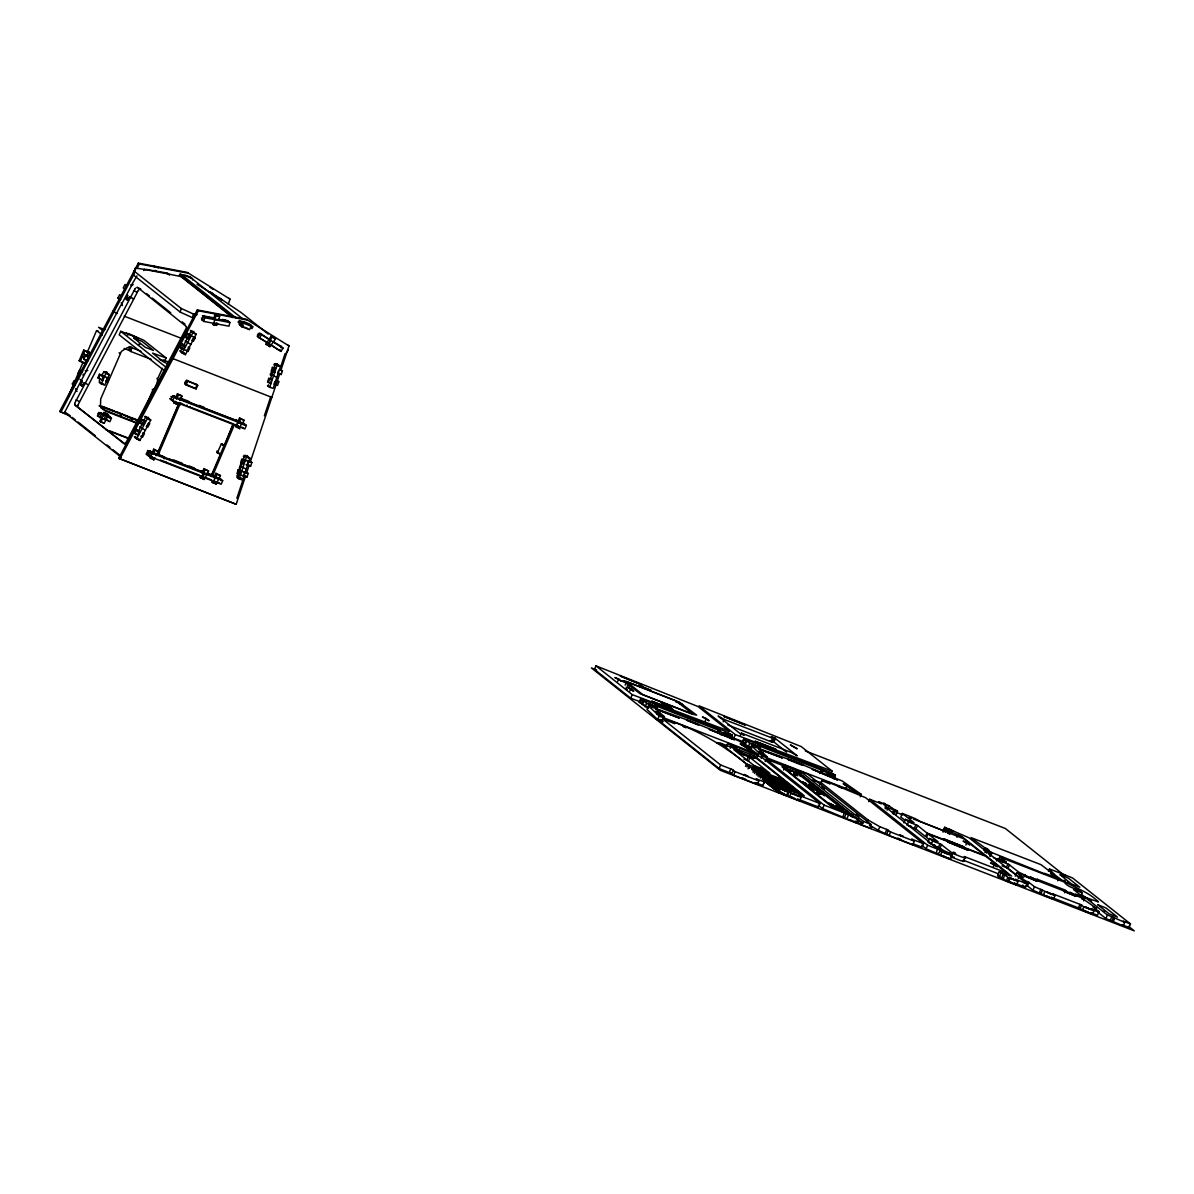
<?xml version="1.0" encoding="UTF-8"?>
<svg xmlns="http://www.w3.org/2000/svg" width="1194" height="1194" viewBox="0 0 1194 1194"><rect width="100%" height="100%" fill="white"/><g stroke="black" fill="none" stroke-linecap="round" stroke-linejoin="round"><path stroke-width="1.5" d="M138.25 338.574L128.161 333.768L137.011 337.633M164.16 458.824L164.414 457.198L157.862 454.496L158.474 450.869L177.802 405.751L180.04 402.751L184.145 404.781M158.921 455.347L159.533 451.705L178.861 406.602L181.1 403.587M74.759 404.288L74.789 403.497M77.998 405.9L78.043 405.124M186.354 327.678L186.383 326.902M196.264 387.528L195.04 388.513L186.055 385.02M228.397 321.858L227.77 320.858L218.278 319.335M239.457 324.246L239.681 324.992M243.74 474.615L242.979 475.928M81.744 385.826L82.759 384.916M86.55 370.036L121.191 304.649M127.221 300.007L128.236 299.097M127.176 296.605L127.445 295.097M129.862 297.022L128.862 297.933M135.519 427.049L135.385 428.407M136.922 433.974C138.205 438.168 141.056 427.362 138.041 431.989M143.832 420.885C147.295 419.094 142.146 428.153 142.534 423.303M181.13 341.081L180.861 342.588M182.398 348.155C183.413 352.17 186.921 342.23 183.652 345.723M188.13 337.26C187.354 342.693 192.756 332.902 189.219 335.201M143.623 270.486L144.773 269.486L168.787 274.038L169.369 275.187M87.819 370.498L86.356 370.812L64.64 412.363L121.116 457.198M132.012 284.202L136.982 275.829M140.802 436.347L141.817 435.452M247.367 463.854L246.695 465.123M85.834 362.275L85.072 363.663L84.296 362.394M102.281 376.826L102.938 375.468L103.848 376.08L102.147 380.08L97.908 377.782L99.415 374.259L102.818 375.573M242.442 462.69C243.083 467.287 246.143 457.705 243.322 460.018M247.322 455.571L247.307 456.362L244.994 455.392L248.009 456.526L248.248 457.824M267.874 342.991L258.247 337.35L257.994 336.051L260.411 333.514L269.695 339.559M187.294 349.618L186.831 350.633M133.967 270.963L181.145 308.425L193.383 313.992L192.488 317.694L180.234 312.127L133.056 274.68L135.459 268.008L143.698 269.337M134.862 270.471L135.459 268.008M127.43 334.917L129.221 334.618M180.234 312.127L181.145 308.425M203.428 320.41L202.01 319.708L203.517 316.291L215.129 318.738M227.278 320.529L229.86 322.499L228.95 326.201L203.741 321.425L204.637 317.723L202.428 315.903M190.264 406.497L190.428 407.423M213.636 319.425L214.756 314.798L219.606 316.455L218.606 320.007L217.95 319.455M78.073 404.766L138.191 290.635M186.324 328.051L126.46 441.795M106.251 380.229L105.639 381.364M238.875 473.346C239.203 478.585 242.501 468.361 239.681 470.929M273.083 370.841C273.366 376.035 276.799 365.946 273.904 368.409M192.652 279.948C193.532 275.784 173.593 272.202 182.339 276.978M74.894 402.93L134.937 289.008M213.293 324.693L212.502 324.067L216.905 325.38L213.293 324.693L215.995 315.768L214.756 314.798M228.308 304.261L230.024 299.127L228.964 298.291M238.188 469.914L236.979 473.555L237.77 474.182L246.994 477.048L248.218 473.406L238.188 469.914L248.218 473.406M272.277 379.319L268.769 378.319L267.546 381.946L271.426 383.528M275.918 368.409L272.411 367.409L271.187 371.035L275.068 372.618M239.233 468.57L240.979 463.317M270.381 375.214L272.142 369.961M237.77 474.182L238.994 470.555M242.636 459.63L241.412 463.272L240.621 462.645L241.83 459.003L251.859 462.496L250.636 466.138L246.024 464.705M268.351 382.587L269.56 378.946L268.769 378.319M271.993 371.662L273.202 368.036L272.411 367.409M238.293 478.167L237.472 476.973L244.367 456.362L246.054 456.227M270.277 379.558L275.008 364.603L278.277 364.812M247.442 456.466L249.904 458.138L242.621 479.958L239.113 478.958L246.397 457.123L244.128 455.332M278.068 364.842L280.471 366.528L273.187 388.348L269.68 387.349L276.963 365.528L274.336 363.663M236.86 498.197L243.292 478.913M264.352 415.825L270.784 396.542M281.083 365.677L285.082 353.678M280.993 369.946L289.008 345.947L246.188 319.201L197.294 309.947L118.684 458.302L236.158 504.286L245.516 476.242M246.695 472.749L249.024 465.735M250.203 462.227L279.844 373.379M277.545 380.826L278.784 381.796L277.575 385.438L274.501 384.483M278.142 373.573L281.217 374.528L282.426 370.886L281.187 369.916M106.833 371.901L107.579 374.289M193.831 337.409L192.712 339.394M88.341 352.887C90.475 349.932 89.923 357.021 87.908 357.409M194.547 333.663L192.159 331.41M148.325 423.303L147.235 425.228M192.637 339.678L191.682 340.529M274.933 381.438L274.023 384.08M86.028 363.812L79.147 360.722L83.684 350.111L89.52 352.364M80.207 361.558L84.744 350.946L83.684 350.111M86.028 359.991C80.461 359.543 85.789 351.917 88.386 356.782M86.132 355.603L84.192 354.215L85.416 355.767L83.908 359.304L87.863 360.827M68.013 397.214L82.684 363.006M87.087 352.737L96.61 330.499L102.326 335.036M86.849 356.573L88.252 353.334M103.162 380.244L98.699 378.423L100.221 374.886L99.415 374.259M126.43 332.887L128.176 334.096L120.713 331.32L119.206 334.842L165.548 371.632M102.4 376.528C101.162 370.05 108.773 373.215 105.699 371.976M106.967 372.871L109.311 374.618L104.773 385.214L101.371 383.901L105.923 373.289L103.654 371.498M107.908 377.543L109.147 378.528L107.624 382.065L106.4 381.08M121.31 351.603L100.714 398.945L100.475 405.915M97.46 415.96L98.968 412.423L111.43 418.169L109.908 421.706L97.55 415.96M100.296 412.915L98.087 416.019L99.341 416.96M99.729 417.766L101.251 414.228M124.101 348.469L128.668 350.245L130.191 346.708M100.027 421.348L103.818 412.512L107.206 413.825L108.445 414.811L104.206 423.303L100.027 421.348L104.206 423.303M151.31 359.439L130.937 351.543L131.862 347.454M103.341 418.975L104.788 419.512C103.341 415.393 108.803 416.945 106.923 415.885M128.131 333.544L143.817 340.275L166.056 357.931L164.548 361.469L159.384 359.469M143.235 413.124L152.713 390.319L153.832 389.811M162.459 368.259L157.727 378.617L158.16 379.722M151.862 456.735L147.429 455.212L148.25 451.929L149.489 451.377L157.265 454.705L179.443 402.945M172.608 395.751C175.011 394.841 168.339 399.572 172.16 400.124M219.86 478.481L222.681 480.719L221.159 484.257L148.847 456.198L150.354 452.66L147.534 450.422M172.533 400.915L174.055 397.378L246.367 425.422L244.86 428.959L172.533 400.915L169.712 398.677M156.205 455.72L158.309 451.481L153.683 449.183L149.892 458.018L154.086 459.974L153.295 459.347M175.488 398.318L177.384 393.901L180.772 395.214L182.01 396.199L179.891 400.438M196.503 384.378L197.711 385.349L196.204 388.871L185.443 384.02L187.712 380.946L196.906 384.543L196.204 387.214M187.533 381.393L186.01 384.931L184.801 383.961L186.324 380.423L197.711 385.349M240.054 323.484L238.203 322.022M249.874 324.529L252.755 326.813L251.994 328.589L250.292 327.917L249.546 329.693L242.158 326.828L242.919 325.067L241.218 324.395L241.979 322.634L239.098 320.35M202.04 473.093L203.935 468.675L208.562 470.973L204.338 479.466L200.144 477.51L204.338 479.466M200.846 475.794L203.07 477.033L204.219 473.376M166.757 458.242L210.935 475.511L213.174 472.511L220.95 454.377L217.547 452.422L221.129 444.347L224.741 445.541L233.114 423.766L191.473 407.617M220.771 480.57L220.8 479.078L211.368 475.257L232.845 425.168M212.428 476.093L234.606 424.348L237.591 425.497M213.92 477.704L215.815 473.287L220.442 475.585L216.218 484.063L212.025 482.122L216.218 484.063M242.024 424.542L244.143 420.288L239.516 417.99L235.725 426.84L239.904 428.78L239.113 428.153M240.337 427.019L241.248 423.228L237.934 421.586M727.922 733.414L728.937 731.056L698.087 706.564L595.97 665.849L594.448 669.386L630.716 698.192L641.088 702.087M617.671 681.431L618.79 679.058L614.88 677.52L621.581 681.296L618.686 679.073M625.163 685.162L626.163 682.804L625.104 681.968L628.566 683.281L626.701 681.849L674.819 700.445L681.595 703.863L682.64 704.714L679.162 703.385L692.61 713.982L642.909 694.714L629.969 684.341L626.163 682.804M627.357 686.013L628.357 683.655M627.268 689.938C621.701 681.192 640.581 697.356 630.85 688.729L629.835 691.087M628.925 686.774L630.014 684.386M630.716 698.192L632.238 694.654L595.97 665.849M642.894 703.908L639.178 702.147L640.685 698.609L726.191 731.773L732.28 735.161L731.265 737.519M640.014 702.818L641.536 699.281L640.685 698.609M641.536 699.281L646.849 701.968L643.208 700.609L641.685 704.147L648.566 708.236M642.372 703.729L643.894 700.191M645.178 706.923L646.685 703.385L643.208 700.609M757.19 756.802L758.205 754.444L739.116 740.996L691.296 721.43L648.461 705.833L646.939 709.37L657.655 719.579L662.879 721.594M655.864 709.684L656.879 707.326L654.237 705.236L719.146 730.385L722.012 732.594L732.191 736.549L731.191 738.907M657.237 714.43C656.655 710.266 662.521 712.878 658.73 715.176M657.655 719.579L659.178 716.042L648.461 705.833M674.625 723.594L662.7 718.997L661.192 722.534L719.116 768.518L731.429 773.399M705.236 720.907L706.311 718.504L702.415 716.937L709.102 720.788L706.326 718.564M717.161 732.385L718.161 730.027M723.206 721.818L724.221 719.46L718.116 716.027L740.295 733.698L744.205 735.235L741.399 733.101L740.399 735.459M718.728 733.146L719.818 730.803M720.997 734.952L722.012 732.594M726.265 746.698L727.788 743.161L762.115 757.548L820.039 803.532L818.532 807.069L798.219 799.204M719.116 768.518L720.639 764.981L662.7 718.997M742.459 741.429L733.817 738.176L735.34 734.638L699.057 705.848L801.189 746.548L832.039 771.04L831.024 773.399M730.25 748.28L731.265 745.922L727.788 743.161M833.86 778.682L835.382 775.145L829.293 771.772L743.787 738.608L742.28 742.146L745.608 743.758M729.758 772.637C729.265 766.697 736.235 769.787 731.325 773.399L733.594 775.204L757.339 784.413L758.862 780.876L756.115 778.786L764.309 781.921L765.414 780.16C737.773 754.921 707.146 733.564 671.909 721.489L674.64 723.579M743.116 742.802L744.623 739.265L743.787 738.608M744.623 739.265L749.951 741.952L746.31 740.608L744.787 744.131L751.668 748.22M745.474 743.728L746.996 740.19M733.594 775.204L735.116 771.667L732.847 769.876M748.28 746.907L749.787 743.369L746.31 740.608M860.292 796.786L861.307 794.428L842.218 780.98L794.398 761.429L751.563 745.817L750.041 749.354L752.727 751.907M743.892 759.13L746.802 760.265L748.325 756.727L749.713 757.28L769.921 773.294L761.324 770.011L764.503 772.518L783.771 779.995L757.13 758.847L737.862 751.369L741.026 753.892L748.325 756.727M749.369 756.727L750.384 754.369L753.877 755.892M745.504 766.354L746.519 763.996L719.878 742.862L739.146 750.325L742.31 752.847L733.773 749.608L756.757 767.667M749.981 757.489L748.474 761.011L746.802 760.265M746.996 766.936L748.011 764.578L765.787 771.473L762.608 768.951L753.787 765.488M748.071 768.876L749.638 765.354M749.31 768.294L750.325 765.936M758.966 749.683L759.981 747.325L757.265 745.265M751.668 769.608L752.683 767.249L762.399 771.533L752.683 767.249M752.907 770.593L753.921 768.235M760.339 754.414C759.697 750.265 765.593 752.817 761.832 755.16M753.041 772.279L754.548 768.742L764.264 773.011L754.548 768.742M754.339 771.727L755.339 769.369M754.459 773.413L755.981 769.876L765.697 774.145L755.981 769.876M761.265 758.384L762.279 756.026L751.563 745.817M756.205 773.205L757.205 770.846M756.324 774.891L757.847 771.354L767.563 775.622L757.847 771.354M757.623 774.339L758.638 771.981M773.578 741.728C779.652 734.564 767.697 738.847 773.578 741.728L786.577 752.16M757.757 776.025L759.28 772.488L768.996 776.757L759.28 772.488M727.833 724.982L772.384 742.265L773.906 738.728L771.22 736.698L773.458 737.489M765.175 761.488L766.19 759.13L787.801 767.458L785.055 765.369L784.04 767.727M758.996 777.01L760.503 773.473M760.13 776.339L761.145 773.981L770.861 778.249L761.145 773.981M760.414 778.145L761.936 774.607M761.563 777.473L762.578 775.115L772.294 779.384L762.578 775.115M763.488 774.876L764.503 772.518M762.294 779.622L763.802 776.085M763.429 778.951L764.444 776.593L774.16 780.861M763.712 780.757L765.235 777.219L764.444 776.593M764.861 780.085L765.861 777.727L775.593 781.995L765.235 777.219M755.608 782.652L762.802 785.458L764.309 781.921M765.414 780.16L762.802 785.458M768.981 783.562L765.593 782.234L767.1 778.712M767.787 779.249L777.503 783.518L767.787 779.249L766.264 782.786L770.04 784.622M768.16 778.428L769.16 776.07L768.369 775.443L778.1 779.712L769.16 776.07M767.055 783.413L768.578 779.876M772.324 786.204L767.697 783.921L769.205 780.383L778.936 784.652L769.205 780.383M768.921 784.891L770.443 781.354M774.816 787.846L769.563 785.398L771.07 781.861L780.801 786.13L771.07 781.861M770.354 786.025L771.876 782.488M772.503 782.995L770.996 786.533L772.219 787.518L773.742 783.98L772.503 782.995L782.234 787.264L773.742 783.98M775.175 785.115L773.652 788.652L772.861 788.01L774.369 784.473L784.1 788.756L774.369 784.473M776.458 780.742L777.473 778.384L786.756 782.309L777.473 778.384M775.384 784.159L776.399 781.801L786.115 786.085L776.399 781.801M782.309 792.756L774.294 789.144L775.801 785.607L785.518 789.891L775.801 785.607M777.891 781.876L778.891 779.518L788.622 783.786M776.622 785.145L777.622 782.786M783.637 770.011L784.637 767.652L801.249 774.085L800.234 776.443M775.518 790.129L777.04 786.592M787.398 791.368L777.667 787.1L776.16 790.637L784.383 794.294M776.951 791.264L778.458 787.727L777.667 787.1M781.264 781.771L782.279 779.413M777.578 791.771L779.1 788.234L788.816 792.503L787.309 796.04L777.578 791.771L787.309 796.04M778.816 792.741L780.339 789.204M781.339 788.891L782.354 786.533L781.563 785.906L791.279 790.174L782.354 786.533M782.607 785.637L783.622 783.279L793.338 787.547L783.622 783.279M783.846 786.607L784.861 784.249M785.279 787.741L786.279 785.383L785.488 784.756L795.219 789.025L786.279 785.383M784.816 791.607L785.831 789.249L784.995 788.577L802.98 795.517M794.503 775.637L795.517 773.279C802.219 775.787 788.786 769.772 795.517 773.279M785.831 789.249L788.503 790.264L789.577 788.01L788.786 787.368L798.502 791.652L789.577 788.01M786.518 795.413L788.025 791.876L778.458 787.727M795.502 776.01L796.502 773.652M800.338 771.294L799.577 773.07L862.784 823.248L863.546 821.487L800.338 771.294L807.711 774.16L870.933 824.353L870.172 826.114L871.874 826.77L871.113 828.546L860.337 824.367L856.023 820.935M820.039 803.532L798.532 795.189L801.189 797.293L799.667 800.831L789.488 796.876L790.995 793.338L787.518 790.577L791.174 791.95L788.503 790.264M819.756 773.548L821.576 770.115L835.293 776.533L834.293 778.891M821.83 773.13L822.92 770.787M819.815 784.861L821.92 780.742L830.114 783.891L827.382 781.786L865.605 797.696L923.529 843.68L922.007 847.218L912.888 843.68M820.412 784.279L821.92 780.742M818.666 794.413L819.681 792.055C809.741 787.637 824.666 793.428 819.681 792.055M833.83 807.457L852.456 814.741L853.292 815.412L849.65 814.024L858.456 819.502L856.934 823.039L822.606 808.651L824.114 805.114L766.19 759.13M846.083 787.801L847.128 785.443M841.979 811.741L842.994 809.383L820.457 791.488L806.875 786.234L829.412 804.114L842.994 809.383M842.904 816.532L844.427 812.995L858.456 819.502M844.591 817.278L846.053 813.771M846.755 819.099L848.262 815.562M868.665 801.622L869.68 799.264L881.381 803.786L878.65 801.681L888.829 805.622L891.948 808.099M860.337 824.367L861.098 822.591L856.785 819.174M866.993 822.323L868.008 819.965L820.83 782.503M885.336 807.383C886.724 799.711 879.038 805.01 886.441 805.01M885.142 808.801L886.649 805.278M923.529 843.68L911.604 839.069L914.335 841.188L912.813 844.725L889.082 835.516L878.336 830.263L879.844 826.726L868.008 819.965M887.321 809.159L888.829 805.622M887.112 810.144L888.127 807.786L894.843 810.398L893.321 813.935M892.56 813.278L896.052 814.651L897.56 811.114L893.903 809.726L892.515 813.383M885.321 832.964L886.829 829.427L890.59 831.979L914.335 841.188M893.679 813.726L895.201 810.189M888.381 830.188L886.903 833.696M889.082 835.516L890.59 831.979M903.903 822.905L905.425 819.368L908.589 821.89L917.514 825.427L926.992 833.039L984.707 855.426L963.722 838.77L920.231 821.472A9.671 0.94 23.2 0 0 909.097 816.084L902.306 813.442L900.783 816.98L904.992 820.323M907.082 825.427L908.589 821.89M908.53 825.979L914.365 828.248L915.888 824.711M926.992 833.039L925.469 836.576L915.932 829.009L917.529 825.487M1005.736 875.277L1006.751 872.918L985.766 856.262L928.051 833.875L926.529 837.412L929.26 839.576M928.051 833.875L938.006 841.695L929.469 838.457L927.947 841.994L930.066 843.665M951.125 856.785L952.125 854.426L948.693 853.083L952.051 855.814L950.528 859.352L926.081 848.785L927.604 845.248L869.68 799.264M931.126 844.516L932.633 840.979L929.469 838.457M943.126 830.8L944.648 827.278L969.095 837.83L1027.019 883.814L1025.497 887.351L1016.825 883.978M943.051 832.188L944.558 828.651L948.2 830.039L944.648 827.278M932.574 845.068L938.409 847.337L939.932 843.8L940.678 844.068L952.722 853.471L959.513 856.113A9.671 0.94 23.2 0 0 965.364 857.307L964.245 856.516L1006.751 872.918M936.589 852.844C936.141 846.725 942.917 850.009 938.186 853.591M945.23 832.337L946.245 829.994L944.558 828.651M941.559 844.576L939.976 848.098L942.797 850.322M947.588 833.263L948.603 830.905L960.857 836.158M949.17 834.024L950.275 831.651M940.35 855.397L941.872 851.859L939.588 850.053M949.633 834.397L950.648 832.039M958.678 833.785L956.961 837.278M952.722 853.471L951.215 857.008L958.006 859.65A9.671 0.94 23.2 0 0 963.842 860.844L963.17 860.292M965.901 845.039L966.871 842.561L963.051 841.098L969.797 844.904L966.991 842.68M963.543 860.262L965.006 858.113M983.871 850.173C983.856 843.576 994.602 855.083 986.378 849.904L985.378 852.262M984.931 852.113L986.542 848.591M986.438 853.098L987.438 850.74L986.378 849.904M988.632 853.949L989.632 851.591L991.318 852.352M989.692 855.889L991.289 852.367L1045.586 874.157L1044.466 873.366L1058.735 878.396L1057.735 880.754M990.378 856.441L991.901 852.904M993.333 866.814L994.378 864.381L997.244 866.68M996.438 861.038L997.453 858.68L1006.035 861.964M998.214 860.59L999.736 857.053L1064.242 882.067C1068.6 888.426 1076.928 887.888 1082.107 892.813L1080.585 896.351M1001.572 859.396L1002.661 857.068M999.124 871.978C1007.87 872.889 1003.975 882.963 997.617 875.515L999.124 871.978L1009.93 875.784M999.288 876.844L1000.811 873.307M1001.662 877.754L1003.169 874.217M1002.02 865.874L1006.393 867.575L1007.915 864.038L1008.661 864.292L1018.601 872.038L1028.885 877.097L1039.064 881.038L1036.735 879.038L1064.6 889.843L1067.929 892.231L1078.107 896.187L1075.361 894.097L1083.107 897.052L1082.092 899.41M1017.079 875.56L1007.975 868.336L1009.587 864.784M1027.019 883.814L1015.333 879.291L1018.049 881.411L1016.527 884.948L1006.348 880.993L1007.855 877.456L1004.826 874.993M1009.811 882.157L1008.527 881.351L1009.557 877.515M1015.273 876.202L1016.781 872.665L1081.301 897.679L1096.525 908.395L1095.525 910.753M1018.243 878.351L1019.243 875.993L1022.721 877.321M1024.034 876.889L1025.034 874.53M1024.228 883.097L1025.228 880.739L1019.243 875.993M1026.422 883.948L1028.183 881.859L1034.482 886.709L1054.959 895.724L1053.436 899.261L1032.974 890.246L1027.482 885.888L1029.079 882.366M1032.974 890.246L1034.482 886.709M1039.407 892.739L1040.929 889.202M1048.466 871.366L1049.481 869.008L1064.899 874.829M1041.019 893.425L1042.556 889.978M1043.257 895.306L1044.765 891.769M1064.645 892.799L1065.764 890.425M1053.645 898.261L1078.451 907.888L1079.973 904.351L1081.645 905.097M1091.032 912.768L1097.48 915.261L1098.987 911.723L1091.256 908.753L1094.003 910.858L1092.48 914.395L1080.033 908.649L1081.615 905.127M1083.645 900.873L1085.152 897.336L1098.45 901.933C1084.107 887.306 1062.645 885.873 1049.481 869.008M1082.301 910.455L1083.809 906.918L1081.54 905.112M1121.987 924.738L1128.987 927.484L1130.494 923.947L1123.106 921.111L1124.778 922.38L1123.27 925.917L1105.883 918.529L1107.405 914.992L1085.152 897.336M1110.301 920.231L1111.808 916.694L1124.778 922.38M1113.45 917.47L1111.942 920.962M1113.077 921.962L1114.599 918.425M147.026 425.81L146.31 426.542M148.34 417.273C146.355 418.318 149.16 416.9 148.922 419.706M142.743 433.9L142.743 432.855M100.818 421.989L102.221 419.154M103.639 416.318L105.042 413.497L103.818 412.512M176.503 399.124L178.607 394.871L177.384 393.901M152.802 454.407L154.921 450.168L153.683 449.183M200.935 478.137L205.174 469.66L203.935 468.675M238.636 423.213L240.74 418.975L239.516 417.99M212.816 482.749L217.054 474.257L215.815 473.287M106.967 378.632L106.967 377.364M278.515 370.677L277.59 373.289M244.203 473.391L244.143 471.973M133.056 274.68L134.564 271.71M73.58 384.901L72.341 383.931L74.147 380.513L75.386 381.498M82.431 371.767L79.565 370.289L77.759 373.707L78.998 374.677M119.057 299.082L117.818 298.097L119.624 294.694L120.863 295.679M69.446 415.676L59.7 411.467L138.31 263.128L187.204 272.381L230.024 299.127M60.76 412.318L134.25 273.605M136.803 268.784L139.37 263.964L188.264 273.217M82.893 375.095L83.416 374.095M122.475 305.574L121.639 304.231L131.877 284.918L133.176 284.575M127.818 295.396L126.295 299.261M135.012 428.109L136.907 424.542L136.071 423.87M180.488 342.29L182.1 338.35M119.743 459.138L198.353 310.783L247.248 320.037M137.922 435.034L134.847 433.556L136.653 430.138L135.429 429.168L138.683 430.78M143.34 424.81L140.265 423.333L142.071 419.915L140.847 418.945L144.101 420.557M189.025 347.394L189.816 348.021L188.01 351.424L180.324 347.723L182.13 344.32L180.906 343.335L184.145 344.962M188.816 338.977L185.742 337.499L187.548 334.096L186.324 333.111L189.562 334.738M138.31 431.467L145.489 417.422L147.996 418.198M148.34 418.318L150.743 420.034L139.907 440.482L136.653 438.855L147.489 418.407L145.086 416.706M190.697 330.783L196.219 334.201L185.383 354.648L182.13 353.036L192.965 332.589L190.533 330.887M193.846 331.365L193.935 332.41M184.383 352.842L183.16 353.394M195.234 337.798L193.428 341.2L192.637 340.574L194.443 337.171L195.234 337.798L187.548 334.096M278.829 366.215L278.575 364.916L274.695 363.722M241.472 478.212L239.8 478.346M270.381 379.035C272.844 377.811 270.516 385.513 269.307 382.647M187.383 405.303L185.667 405.363M188.1 348.29L188.324 346.991M259.441 338.021L261.516 334.768L259.247 332.977L257.173 336.23L280.978 351.394L283.053 348.141L280.396 346.066L281.5 346.708M266.038 344.111L271.247 335.977L275.56 338.872L269.919 346.663L266.038 344.111L266.829 344.753M267.143 342.574C269.307 345.902 271.814 339.35 269.56 339.469M280.023 349.618L278.769 350.066M285.679 353.842L288.261 349.961L287.769 350.588M138.877 438.735L137.265 438.87M247.74 462.63L247.785 461.048M269.665 340.857L272.486 336.962L275.56 338.872M135.773 288.067L135.086 288.844M138.967 289.754L138.34 290.47M125.415 443.078L126.057 442.332M153.325 270.59L155.086 271.083M168.906 274.113L181.861 276.784L213.726 302.082M281.172 347.782L281.083 346.305L272.933 341.574M81.699 382.423L81.968 380.916M81.088 383.587L80.819 385.095M121.624 351.2L127.46 347.618M251.337 327.171C254.068 324.261 236.367 318.261 239.636 323.141C241.695 324.111 239.606 327.887 245.098 327.32M126.564 297.769L125.922 298.978L127.594 300.306L129.489 296.724L133.579 299.007L132.743 298.351M181.742 339.917L182.383 338.708L181.548 338.051M268.516 384.811L268.277 386.349L270.501 386.931M622.82 680.55L639.894 693.565M130.624 417.975L131.534 417.736M167.817 459.078L169.294 459.362M216.756 451.153L218.084 451.81M135.698 436.392L135.206 437.885L137.161 438.646M109.311 418.169L109.848 416.915L108.639 416.452M121.236 415.915L121.295 414.184L99.072 405.87M146.026 269.366L167.742 273.187M103.326 383.871L102.266 383.871M244.248 425.422L244.367 423.706L178.578 398.453M75.789 390.408L77.073 391.393M275.426 363.588L277.65 364.185M201.532 319.619L203.741 321.425M243.591 423.706L242.531 422.855M157.862 454.496L162.906 456.198M220.95 454.377L216.666 452.496M219.577 482.988L218.786 482.988M101.326 406.318L119.997 413.288M152.295 389.453C154.578 390.96 159.25 380.11 156.981 378.304M192.413 331.529L193.607 332.35M181.697 352.349L180.622 351.051L190.861 331.738L192.01 331.335M130.355 350.991L128.758 350.26M103.639 414.825L106.311 415.975M241.845 423.109L242.546 423.691L241.248 423.228M151.235 456.795L155.205 458.406L154.414 457.869M202.308 472.227L203.099 472.749M648.402 703.43L653.058 705.579L648.417 703.475M697.132 724.534L686.356 720.042L698.863 724.922L696.55 724.101L697.177 724.504M683.207 726.43C690.416 730.012 682.864 724.997 683.416 726.564M732.31 745.474L736.265 747.041L731.609 744.907M740.519 752.862L745.175 755.026L741.295 753.414M781.339 757.399L758.623 748.981L782.428 758.071L781.249 757.265M788.876 767.115L792.846 768.712M812.248 769.279L837.725 779.995L812.263 769.324M849.277 819.815L850.218 820.263M912.694 823.024L908.067 820.875L912.723 823.009M903.007 836.278C902.888 837.367 895.813 832.711 903.052 836.263M1010.258 878.053L1008.751 881.62M1078.734 890.784C1079.361 892.082 1071.063 887.127 1078.63 890.649M190.473 330.44L193.473 332.38M247.725 328.499L246.755 327.962M127.937 347.544L132.444 348.006L140.937 351.305M243.039 427.78L242.069 427.243M651.82 701.177L673.043 709.534L651.879 701.251M734.28 739.787L709.161 729.325L734.325 739.608M751.608 750.832L740.161 743.907L751.668 750.802M201.114 286.664L201.995 287.202M86.55 355.066L87.117 355.991M108.012 420.527L107.132 419.989M155.086 270.441L155.892 270.545M781.891 766.772L830.875 805.995M804.353 795.891L755.369 756.668M885.381 806.92L934.365 846.128M145.086 416.258L147.056 417.721M641.894 684.968L620.119 675.968L641.954 684.938M775.204 748.937L776.13 749.548L754.921 741.19L775.264 748.907M761.339 752.056C754.817 748.519 764.578 757.145 767.249 756.862M218.383 320.022L213.741 318.559L214.666 318.619M235.8 419.84L237.084 420.318M237.919 421.527L239.188 422.004M200.92 471.123L202.428 471.809M202.338 472.197L203.622 472.675M213.159 475.511L212.084 475.152L214.442 476.451M630.85 688.729L628.283 687.58M671.7 706.773C669.506 708.146 648.655 696.147 671.67 706.788M728.609 733.788L732.28 735.161M727.594 734.265C730.012 736.28 717.624 729.698 727.683 734.25M755.369 745.041C758.115 747.205 744.966 740.31 755.474 745.026M757.25 745.205L821.263 770.011M731.743 745.011L732.429 745.563M735.713 749.728C745.743 754.429 733.414 747.623 735.698 749.742M800.234 764.459C816.8 769.339 765.339 750.772 800.279 764.503M792.831 768.727L793.532 769.279L789.01 767.235M831.725 773.757L835.382 775.145M759.175 768.354C769.652 773.13 756.787 766.264 759.205 768.414M793.547 773.682L794.562 774.473M744.31 774.891C754.324 779.563 742.026 772.802 744.28 774.906M808.831 784.383L813.472 786.548L808.816 784.398M742.787 778.428L744.444 779.204M949.17 829.546C946.991 827.591 959.125 834.084 949.29 829.666M910.425 826.009L911.216 826.546L908.918 825.711M915.932 829.009L914.365 828.248M997.139 866.68L990.513 862.904L994.303 864.337M1008.034 868.277L1006.393 867.575M1009.706 877.635L1014.213 879.665L1010.034 877.814M1008.064 881.038L1009.348 881.515M1073.585 893.918C1063.645 889.261 1076.122 896.112 1073.6 893.903M1050.347 893.44C1052.615 895.381 1040.422 888.933 1050.451 893.44M1048.825 896.978L1047.257 896.216M1085.54 906.962L1090.182 909.127L1085.659 907.082M1078.451 907.888L1080.107 908.664M1084.018 910.5L1086.301 911.365M136.982 287.336L140.788 289.008M124.161 443.855L74.804 404.676M1084.794 911.052L1085.764 911.619M762.832 752.802L767.19 756.892M215.995 315.768L219.606 316.455M193.383 313.992L197.055 314.679M213.726 317.843L203.264 315.858L204.323 316.694M222.457 319.485L225.935 320.156M204.637 317.723L229.86 322.499M132.594 418.572L131.385 419.721M152.22 452.332L151.25 451.944M154.429 454.033L152.623 452.869M214.383 475.988L215.577 476.451M203.07 477.033L205.114 477.675M818.621 791.204L810.054 784.443M938.409 847.337L940.081 848.083M899.918 839.501L897.604 838.248L898.41 838.457M1010.348 881.903L1011.885 882.545M1047.317 896.664L1045.869 896.082M191.786 403.647L190.562 403.244M190.264 407.184L189.04 406.781M238.009 421.124L237.382 420.9M154.369 453.571L156.727 454.869L155.414 454.407M168.085 458.929L166.861 458.526M166.578 462.466L165.354 462.063M216.562 478.122L214.233 476.869L215.502 477.287M623.775 680.655L626.596 681.49M798.04 772.503L795.1 770.757L798.726 772.085L795.234 769.324L785.055 765.369M744.519 778.786L742.101 777.936L742.772 778.443M793.547 798.249L791.249 797.01M276.963 365.528L280.471 366.528M276.829 377.438L270.217 373.976M246.397 457.123L249.904 458.138M247.113 460.511L251.859 462.496M246.262 469.048L240.427 466.197M176.175 397.527L180.413 399.587L178.816 398.557M108.863 416.094L109.982 416.542M152.325 451.914L153.444 452.362M179.727 350.812L182.13 353.036M279.351 369.931L282.426 370.886M275.71 380.856L278.784 381.796M164.085 456.839L164.862 457.108M692.714 714.34L696.669 715.131L679.416 702.266M797.771 775.801L796.995 775.533M820.935 794.204L820.159 793.92M173.712 395.826L174.951 396.229M791.473 796.995L793.488 797.786M942.2 855.576L944.35 856.307M659.909 719.43L661.267 719.937M213.875 323.007L217.711 323.723L216.815 322.992M784.637 767.652L783.279 767.16M888.127 807.786L886.769 807.293M176.16 402.139L178.772 403.005M746.19 779.906L745.369 779.115M795.294 798.95L794.473 798.159M98.311 331.156L97.147 330.917M237.009 425.243L237.158 425.616M626.984 681.625L679.013 702.072M692.326 714.206L640.297 693.759M794.771 774.04L796.353 774.682M909.44 817.203L910.246 817.517M817.935 792.428L819.517 793.07M953.693 852.262L952.797 852.337M955.782 853.665L954.976 853.352M954.26 857.202L953.469 856.889M1026.228 885.232L1027.586 885.888M901.589 840.188L901.142 839.994M632.238 694.654L728.937 731.056M735.34 734.638L832.039 771.04M184.966 275.501L191.622 278.381M181.279 276.127L179.219 275.187M242.412 321.723L250.606 325.201M241.979 322.634L252.755 326.813M117.31 313.5L112.773 311.306M124.251 316.186L181.592 338.424M104.923 329.604L98.58 327.305L103.027 330.857M271.844 397.378L171.757 358.14M166.056 357.931L152.563 353.111L163.518 361.857L169.175 364.588M130.639 346.842L131.638 347.29L130.25 351.006L130.937 351.543M163.011 359.857L169.802 362.498M84.744 350.946L90.58 353.215M84.192 354.215L89.386 357.305L85.416 355.767M178.607 394.871L182.01 396.199M240.74 418.975L244.143 420.288M180.16 398.02L188.756 401.363M199.1 405.378L204.264 407.378M179.428 398.393L239.352 421.646M79.147 360.722L84.968 362.976M105.923 373.289L109.311 374.618M174.951 401.169L175.025 401.512M239.725 426.765L237.203 425.736M102.057 383.632C99.102 383.811 100.475 381.423 99.266 380.558M221.368 443.631L224.741 445.541M102.117 406.303L114.012 410.915M117.4 412.228L137.773 420.139M123.475 414.9L132.071 418.616L120.609 413.617M138.549 420.751L132.101 418.243L137.997 420.96M138.31 423.407L102.296 409.079M137.668 423.586L105.415 411.079L99.58 405.527M105.042 413.497L108.445 414.811M104.475 414.408L99.803 412.587L103.968 414.631M59.7 411.467L70.133 415.512M110.087 431.019L129.206 438.422M105.938 429.84L128.519 438.601M154.921 450.168L158.309 451.481M205.174 469.66L208.562 470.973M217.054 474.257L220.442 475.585M173.682 459.988L182.279 463.332M189.174 466.003L194.338 468.003M208.114 473.346L213.278 475.346M201.502 471.003L202.502 471.376M148.638 450.66L156.205 453.854M169.966 459.197L202.935 471.988M206.413 473.331L210.935 475.511M211.368 475.257L217.338 477.57M150.354 452.66L222.681 480.719M160.399 460.033L199.622 475.242M206.443 477.898L211.547 479.884M118.684 458.302L236.158 504.286M596.612 669.968L591.388 667.939L720.355 770.324L1134.3 930.872L1128.569 926.335M724.221 719.46L773.906 738.728M805.323 750.922L1005.333 828.487L1065.511 876.277M741.399 733.101L791.085 752.369L797.279 755.847L775.025 738.25M646.685 703.385L656.879 707.326M749.787 743.369L759.981 747.325M639.178 702.147L642.596 703.475M659.178 716.042L758.205 754.444M762.279 756.026L861.307 794.428M731.265 745.922L736.608 748.638L732.952 747.265L733.788 747.922L750.384 754.369M946.245 829.994L948.603 830.905M716.728 742.489L727.161 746.534M812.875 779.772L821.562 783.145M655.879 719.131L662.834 721.833M716.743 742.743L721.967 744.772M814.144 780.518L821.099 783.219M895.888 812.233L902.843 814.92M913.291 818.98L944.588 831.114M984.871 847.815L971.006 837.606L1041.034 864.68L1053.989 874.62L1050.526 873.292L1053.944 876.068L1058.735 878.396M748.757 756.489L753.832 758.459M987.438 850.74L989.632 851.591M905.425 819.368L914.007 822.666L902.306 813.442M993.438 857.62L999.542 859.993M1007.915 864.038L1000.617 861.202L997.453 858.68M1082.107 892.813L1073.54 889.56L1083.107 897.052M746.519 763.996L748.011 764.578M932.633 840.979L939.932 843.8M932.962 844.8L935.23 845.65L933.962 844.74M1025.228 880.739L1027.422 881.59M1096.525 908.395L1093.077 907.067L1098.987 911.723M720.639 764.981L731.265 769.1M824.114 805.114L844.427 812.995M879.844 826.726L886.754 829.412M927.604 845.248L938.021 849.292M1079.973 904.351L1052.242 893.619L1054.959 895.724M1107.405 914.992L1111.808 916.694M735.116 771.667L758.862 780.876M790.995 793.338L801.189 797.293M863.546 821.487L870.933 824.353M941.872 851.859L952.051 855.814M963.991 860.471L998.363 873.799M1007.855 877.456L1018.049 881.411M1083.809 906.918L1094.003 910.858M769.563 785.398L772.951 786.712M772.861 788.01L776.249 789.338M861.098 822.591L862.784 823.248M997.617 875.515L999.975 876.426M777.846 791.294L784.637 793.92M1014.333 882.993L1015.079 883.306M1051.242 897.306L1051.989 897.619M849.755 819.621L851.964 820.472M898.858 838.666L900.918 839.442M675.804 701.818L680.998 703.893M622.358 681.341L627.372 683.341M658.237 712.072C647.909 707.982 674.983 724.564 659.745 712.818M188.995 401.99L190.577 402.676M215.89 477.033L216.263 477.003M166.429 458.362L165.503 457.974M164.906 461.899L163.996 461.511M911.082 818.442L909.052 817.532M796.562 775.369L794.965 774.682M819.726 793.756L818.129 793.07M954.125 852.426L954.976 852.785M100.221 374.886L109.147 378.528M103.191 418.93L102.251 418.482M217.099 477.869L217.935 478.257M204.07 473.317L203.025 472.794M768.817 783.085L764.354 781.264L765.593 782.234M767.697 783.921L772.16 785.742M943.812 856.561L942.29 855.62M774.294 789.144L777.264 790.368M751.593 747.996L750.011 746.996L751.28 747.429M910.694 817.711L911.515 818.084M1081.689 894.679L1091.555 901.216M1087.047 911.619L1088.659 912.649L1087.361 912.201M936.23 847.098L952.125 854.426M833.89 807.487L832.74 806.965M151.116 451.436L149.996 451.033L150.981 451.825M121.922 414.303L120.773 414.064M104.251 414.751L102.997 414.333L103.699 414.9M104.788 419.512L105.609 419.676M1064.063 880.247L1065.167 880.769M796.801 774.876L797.607 775.279M1048.317 897.052L1049.481 897.41M819.965 793.264L820.771 793.667M945.335 856.665L946.648 857.531M851.815 820.845L853.113 821.293L852.337 820.771M174.951 396.662L173.876 395.93M205.667 473.899L206.965 474.376L206.055 473.66M644.059 705.072L644.879 705.236M270.486 344.618L270.963 345.021M182.13 344.32L185.204 345.797M142.071 419.915L145.146 421.392M136.653 430.138L139.728 431.616M961.901 836.71L961.066 836.278M754.921 756.429L754.101 755.996M934.768 846.367L935.618 846.815M831.278 806.234L832.143 806.666M216.86 482.212L212.965 480.555M222.054 299.739L241.084 312.515L268.247 334.081M133.907 290.649L137.161 292.276M192.965 332.589L196.219 334.201M187.756 338.141L184.518 336.529L185.742 337.499M190.801 344.424L185.219 340.962M182.339 348.364L179.1 346.753L180.324 347.723M145.22 416.602L148.772 418.273M147.489 418.407L150.743 420.034M142.295 423.96L139.041 422.348L140.265 423.333M145.325 430.258L139.743 426.795M76.028 399.886L79.282 401.497M136.877 434.183L133.624 432.571L134.847 433.556M75.088 405.273L125.43 444.272M64.64 412.363L67.894 413.975M138.862 344.021L139.817 344.514M817.726 792.876L816.711 792.294M117.818 298.097L120.669 299.575M72.341 383.931L75.207 385.393M1121.808 924.828L1123.27 925.917M1050.929 897.336L1053.436 899.261M1014.004 883.008L1016.527 884.948M210.054 291.963L222.263 299.888M1103.749 911.112L1104.495 911.544M869.456 825.188L878.336 830.263M1006.02 861.949L999.736 857.053M108.818 416.199L111.43 418.169M209.965 287.336L213.054 289.247M197.1 284.306L199.861 286.008M202.04 287.366L222.502 300.291M261.516 334.768L283.053 348.141M269.232 344.006L270.68 344.917M270.859 344.827L278.635 349.991M210.592 292.291L212.278 293.515L211.114 292.814M962.334 836.949L1011.676 876.127M1022.736 877.291L1016.781 872.665M831.755 773.816L835.293 776.533M728.653 733.832L732.191 736.549M1130.494 923.947L1072.57 877.963L1064.794 874.844M1067.376 882.008L1070.063 884.142M1096.152 910.798L1105.883 918.529M1090.212 912.604L1092.48 914.395M1084.749 911.126L1084.003 910.515M1022.601 885.053L1025.497 887.351M1003.229 878.515L1006.348 880.993M897.56 811.114L891.843 808.099M948.454 857.695L950.528 859.352M921.738 845.337L926.081 848.785M287.948 345.111L289.008 345.947M271.247 335.977L272.486 336.962M189.533 276.635L242.695 318.828M278.709 349.588L280.978 351.394M258.143 333.827L259.202 334.663M770.115 740.459L772.384 742.265M257.531 334.783L258.591 335.618M180.19 273.59L236.233 318.067M181.13 276.023L189.756 282.859M194.07 286.276L218.487 305.664M222.8 309.097L225.681 311.365M228.547 313.649L231.427 315.932M238.606 321.634L242.919 325.067M269.128 346.021L269.919 346.663M216.621 304.38L231.099 315.873M179.443 275.351L232.591 317.559M238.337 322.126L241.218 324.395M239.278 324.544L242.158 326.828M821.591 786.861L824.457 789.13M856.068 814.233L858.949 816.517M801.249 774.085L797.876 772.414L853.904 816.89M166.951 273.322L168.011 274.172M821.547 793.562L824.412 795.846M841.651 809.532L847.397 814.099M158.324 267.814L153.489 266.143L154.713 267.128M854.62 821.203L856.934 823.039M276.59 364.08L277.65 364.916M275.56 363.782L276.62 364.618M273.889 364.707L274.948 365.558M279.978 373.543L281.217 374.528M138.31 263.128L139.37 263.964M197.294 309.947L198.353 310.783M144.28 269.038L145.34 269.874M730.922 735.862L733.817 738.176M818.263 805.204L822.606 808.651M201.413 318.022L202.473 318.858M778.891 779.518L790.04 784.921L780.324 780.652M787.98 787.562L778.264 783.294L789.413 788.697L779.697 784.428M740.534 752.907L741.265 753.489M797.398 799.025L799.667 800.831M788.025 791.876L788.816 792.503M787.159 795.04L789.488 796.876M267.411 385.543L269.68 387.349M146.504 293.545L149.354 295.813M152.205 298.082L170.757 312.813M182.175 321.873L185.025 324.141M137.534 287.396L186.339 326.514M130.698 284.873L131.758 285.709M755.071 782.607L757.339 784.413M126.28 285.456L125.042 284.47L123.236 287.873L124.475 288.858M187.219 350.797L188.01 351.424M121.146 302.903L122.191 303.739M183.115 352.857L185.383 354.648M243.546 423.183L246.367 425.422M188.204 381.438L186.861 380.214M194.995 387.916L196.204 388.871M185.413 381.379L186.473 382.229M120.713 331.32L167.056 368.095M184.966 382.423L186.025 383.259M129.056 346.618L130.116 347.454M190.727 402.766L191.786 403.617M187.339 401.453L188.383 402.288M119.116 352.723L120.176 353.558M246.024 455.675L247.083 456.526M170.876 396.527L171.936 397.363M243.322 456.317L244.382 457.153M249.412 465.153L250.636 466.138M221.487 443.84L222.547 444.69M217.696 452.69L218.756 453.526M245.77 476.063L246.994 477.048M240.352 478.152L242.621 479.958M236.89 475.57L237.949 476.406M105.475 372.05L106.52 372.886M236.845 477.152L239.113 478.958M82.893 356.588L83.953 357.424M97.908 377.782L98.699 378.423M85.222 370.692L86.281 371.528M99.102 382.095L101.371 383.901M218.83 478.152L219.89 478.988M79.565 370.289L80.804 371.274M87.64 384.468L84.013 382.543L82.117 386.125L80.446 384.796L82.341 381.214L80.013 379.379M119.519 413.363L120.579 414.214M143.549 433.213L144.34 433.84L142.534 437.243L141.743 436.616M162.429 456.272L163.488 457.108M100.624 407.408L101.684 408.244L100.639 406.363M75.67 388.722L76.729 389.572M137.638 438.676L139.907 440.482M134.31 436.646L136.653 438.855M148.922 451.033L149.966 451.869M147.175 451.81L148.235 452.66M98.057 413.378L99.117 414.214M146.728 452.854L147.787 453.69M146.026 453.959L148.847 456.198M72.237 417.422L75.132 419.721M78.028 422.034L95.416 435.825M106.997 445.019L109.893 447.317M112.788 449.616L120.027 455.362M148.966 422.989L147.16 426.392L147.952 427.019L149.757 423.616L148.966 422.989M133.862 338.081L145.205 347.26L153.533 350.484L142.086 341.409L133.862 338.081M1060.168 874.829L1071.511 883.993L1079.839 887.232L1068.391 878.142L1060.168 874.829M1097.793 904.679L1109.122 913.858L1117.45 917.096L1106.017 908.007L1097.793 904.679M655.566 708.982L679.341 718.087L655.67 709.012M723.713 716.355L745.041 724.952L723.713 716.355M220.591 298.5L221.397 299.381L220.591 298.5M639.82 685.729L651.223 690.52L639.969 685.759M790.458 744.966L797.174 748.817L790.518 744.966M786.413 769.324L791.025 771.488L786.413 769.324M764.026 771.488L768.637 773.652L764.026 771.488M826.86 772.622L831.472 774.787L826.92 772.637M802.069 781.757L806.681 783.906L802.129 781.757M806.443 785.234C813.577 788.861 806.875 784.279 806.502 785.249M809.577 787.712L814.189 789.876L809.577 787.712M838.024 786.145L842.636 788.309L838.084 786.159M817.159 789.503L812.517 787.339L817.129 789.503M792.741 793.398L797.353 795.547L792.741 793.398M829.621 803.622L828.934 803.144L833.546 805.234L829.681 803.637M840.322 807.89L835.681 805.741L840.292 807.89M850.695 816.144C851.815 815.398 856.964 819.457 850.755 816.159M944.29 839.188L964.036 846.934L943.603 838.71L944.35 839.188M932.842 840.486C933.454 839.501 939.768 844.054 932.902 840.501M947.842 841.994L968.244 850.307L947.976 842.024M943.618 851.904L948.23 854.068L943.678 851.919M1000.139 860.173L1004.766 862.337L1000.199 860.187M1030.631 877.142L1035.243 879.291L1030.631 877.142M1075.585 896.172L1064.182 891.425L1075.54 896.172M843.322 783.861L854.77 790.816L843.322 783.861M1025.198 876.232L1036.541 881.023L1025.198 876.232M176.981 404.05L173.593 402.736L177.787 404.691L176.981 404.05M797.293 773.1L783.712 767.832L806.249 785.727L819.83 790.995L797.293 773.1M776.219 778.234L766.503 773.951L776.219 778.234M779.518 780.846L769.802 776.578L779.518 780.846M780.16 781.354L771.667 778.055L781.383 782.324L780.16 781.354M790.682 785.428L782.189 782.145L791.92 786.413L790.682 785.428M782.816 783.458L773.1 779.189L782.816 783.458M783.458 783.965L774.966 780.667L784.682 784.951L783.458 783.965M796.637 790.159L786.921 785.891L796.637 790.159M799.935 792.786L790.219 788.503L799.935 792.786M800.577 793.279L792.085 789.995L801.801 794.264L800.577 793.279M792.712 791.309L782.98 787.04L792.712 791.309"/></g></svg>
